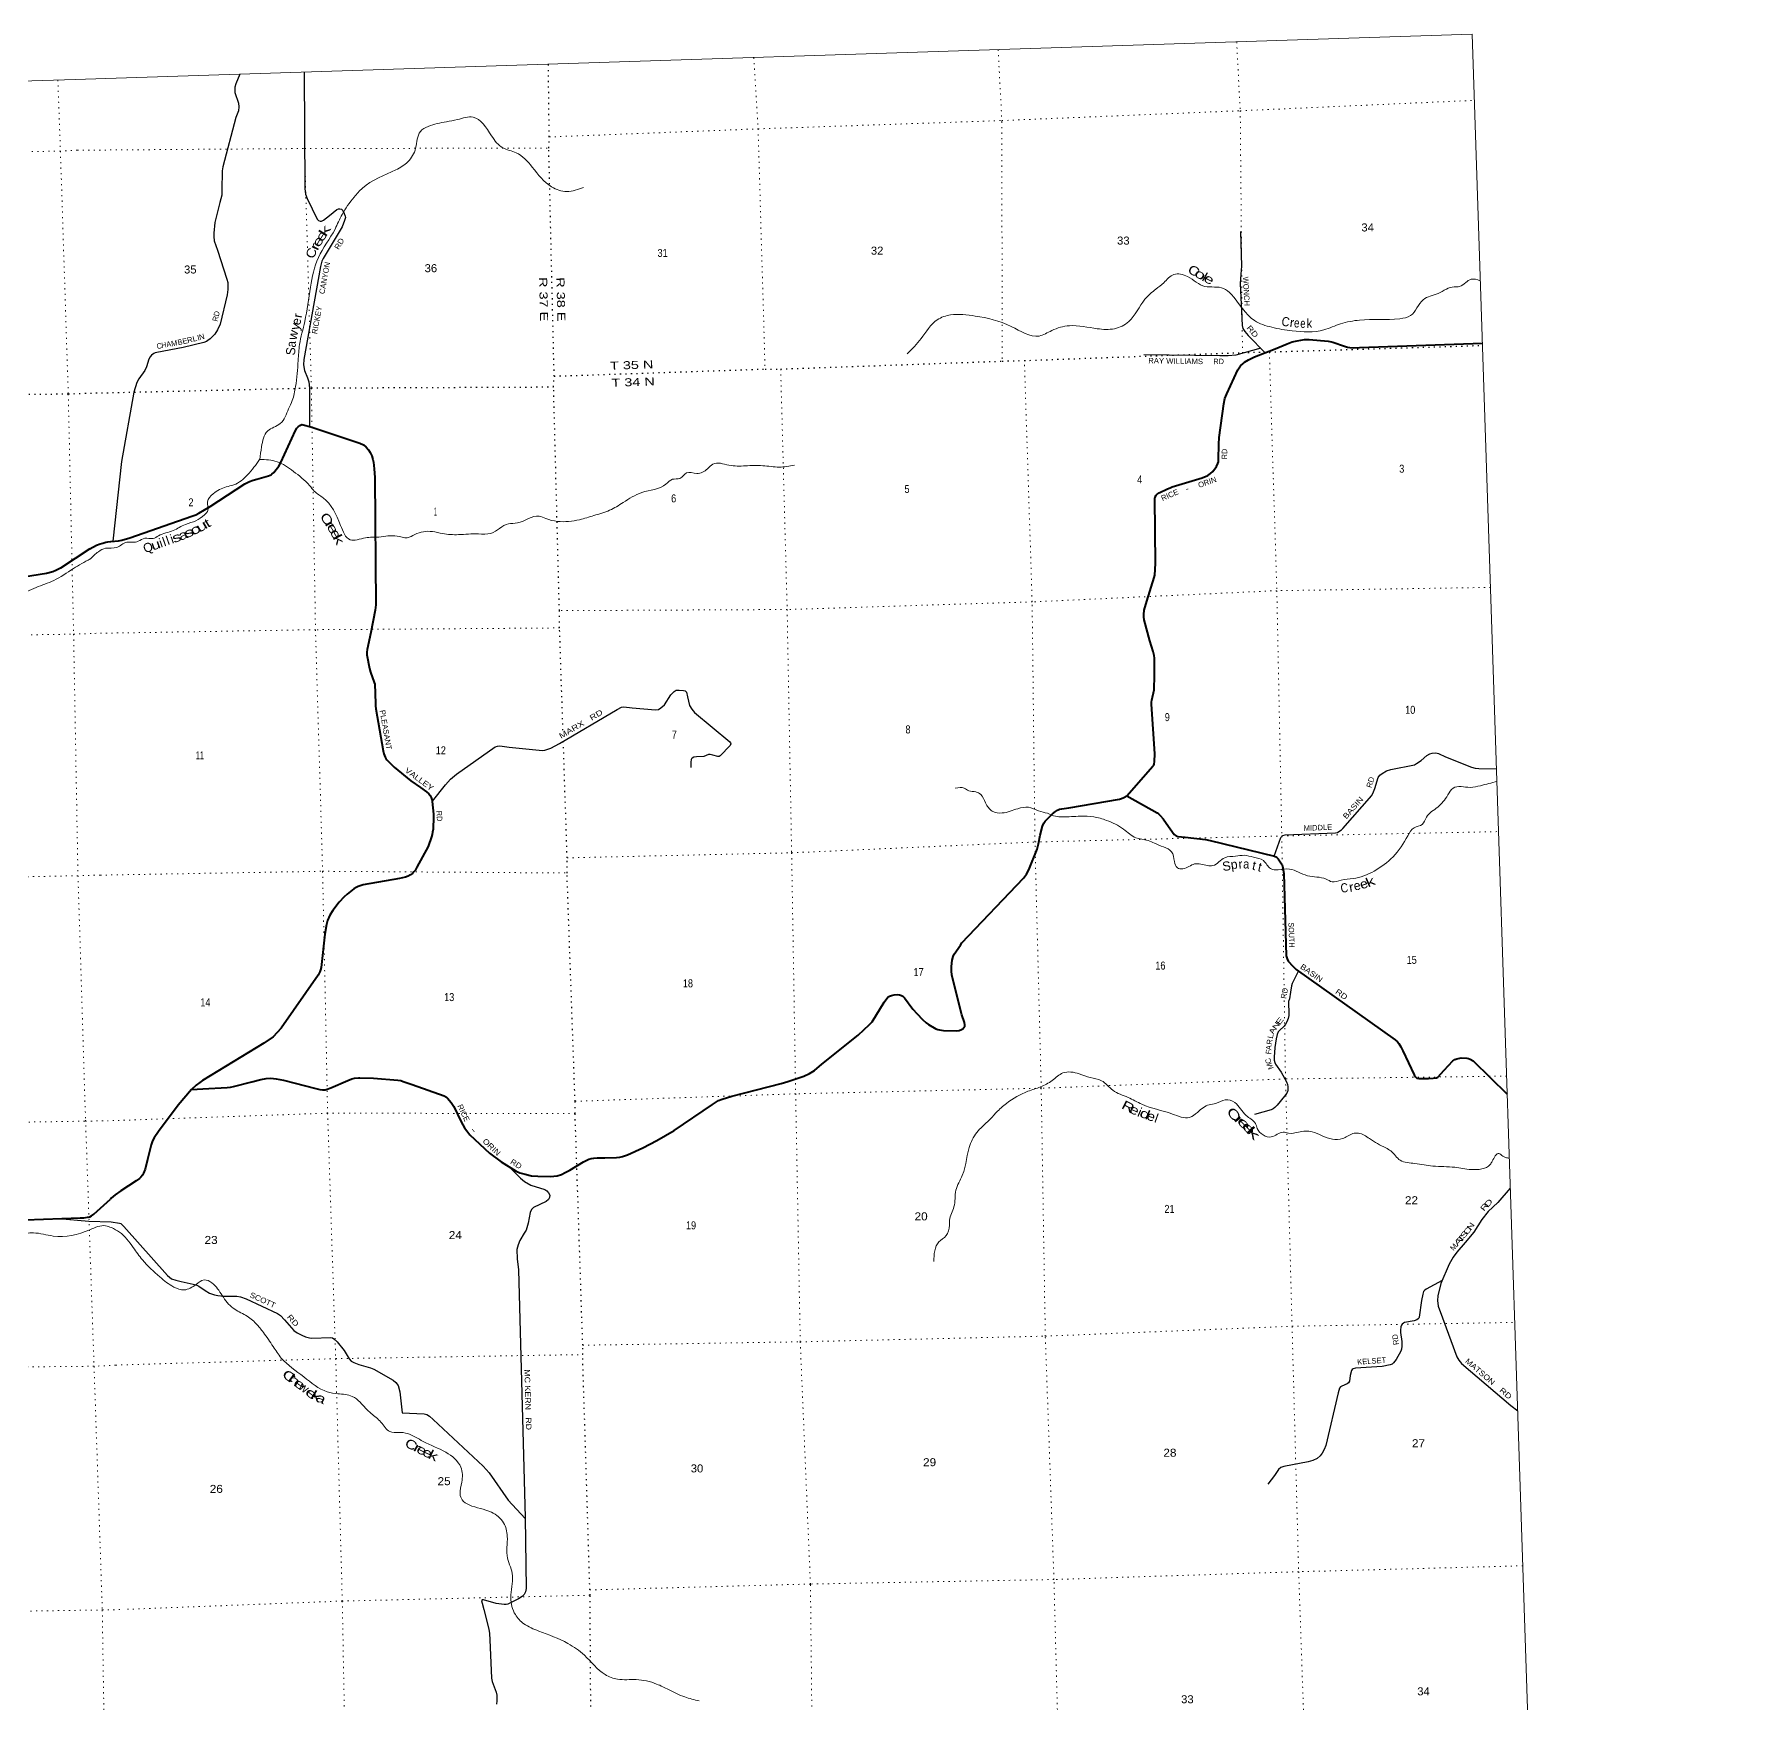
# Model space of a CAD drawing. Header units: feet. Extents: x 489137 to 739700, y 189004 to 379547.
# Drawn here: x 702182 to 739700, y 343041 to 379547 of the extents above; entities that cross this region are included whole.
import ezdxf
from ezdxf.enums import TextEntityAlignment as Align

# ---------------------------------------------------------------- set-up
doc = ezdxf.new("R2010")
doc.units = ezdxf.units.FT
doc.header["$LTSCALE"] = 80
doc.linetypes.add('DOTTED', pattern=[1.5, 0.3, -1.2])
for name, color, linetype, lineweight in [('26', 7, 'Continuous', 40), ('29', 7, 'Continuous', 25), ('39', 7, 'Continuous', 13), ('4', 7, 'Continuous', 13), ('6', 7, 'DOTTED', 25), ('7', 7, 'DOTTED', 13)]:
    doc.layers.add(name, color=color, linetype=linetype, lineweight=lineweight)
for name, color, linetype in [('27', 7, 'Continuous'), ('30', 7, 'Continuous'), ('41', 7, 'Continuous')]:
    doc.layers.add(name, color=color, linetype=linetype)

msp = doc.modelspace()

# ---------------------------------------------------------------- linework, layer by layer
at = {"layer": '26'}
for points in [[(726075.78, 362896.85), (726647.71, 363541.32), (726667.64, 363566.56), (726676.53, 363588.78), (726684.09, 363641.73), (726689.36, 363813.63), (726618.04, 364899.24), (726618.29, 364940.05), (726623.97, 364989.61), (726671.95, 365214.85), (726675.79, 365256.3), (726683.13, 365492.03), (726680.97, 365907.46), (726672.33, 365966.31), (726650.61, 366048.95), (726576.92, 366283.78), (726459.84, 366739.77), (726448.5, 366811.22), (726448.5, 366861.59), (726459.39, 366953.88), (726514.02, 367153.97), (726678.01, 367666.09), (726689.24, 367722.37), (726705.41, 367975.51), (726689.37, 369392.94), (726698, 369432.87), (726715.77, 369466.95), (726739.46, 369490.65), (726781.23, 369519.74), (726963.8, 369608.55), (727022.27, 369632.89), (727070.79, 369650.22), (727725.06, 369849.47), (727845.52, 369901.05), (727907.71, 369939.57), (727957.7, 369989.84), (728040.97, 370096.61), (728070.58, 370161.8), (728080.95, 370198.84), (728084.57, 370251.33), (728089.39, 370586.85), (728098.72, 370729.25), (728195.73, 371465.67), (728221.61, 371581.15), (728263.58, 371688.49), (728501.46, 372207.86), (728566.61, 372296.75), (728618.43, 372351.57), (728652.01, 372378.34), (728736.88, 372431.57), (728869.41, 372495.9), (729320.88, 372667.03), (729586.9, 372780.43), (729696.36, 372819.75), (729800, 372843.45), (729962.88, 372870.12), (730067.79, 372871.91), (730482.59, 372836.05), (730550.7, 372824.2), (730586.24, 372812.34), (730836.73, 372726.16), (730900.14, 372708.63), (730956.4, 372696.78), (731027.48, 372693.82), (731164.8, 372700.58), (733854.31, 372791.96)], [(703398.52, 368297.62), (703545.52, 368372.68), (703621.03, 368402.31), (703681.74, 368423.05), (703746.89, 368440.83), (703787.6, 368448.98), (703856.74, 368457.79), (704021.87, 368468.27), (704060.79, 368474.91), (704099.28, 368483.8), (704273.61, 368534.65), (705627.54, 369009.66), (705711.74, 369040.87), (705782.81, 369076.43), (706028.87, 369223.28), (706790.41, 369715.73), (706819.28, 369734.25), (706887.5, 369765.82), (706967.34, 369796.48), (707046.56, 369820.93), (707302.52, 369889.07), (707344.18, 369903.89), (707360.47, 369912.78), (707379.71, 369927.6), (707419.69, 369966.12), (707472.68, 370027.01), (707527.78, 370103.91), (707575.51, 370182.52), (707892.9, 370881.71), (707925.35, 370931.38), (707950.52, 370962.49), (707986.05, 370993.6), (708019.03, 371009.85), (708033.43, 371011.38), (708060.09, 371008.42), (708228.82, 370963.5), (709298.87, 370607.29), (709381.58, 370567.65), (709437.85, 370517.28), (709488.19, 370460.98), (709529.65, 370401.72), (709562.23, 370330.6), (709588.88, 370250.59), (709600.03, 370192.82), (709617.01, 370047.62), (709627.55, 369856.55), (709651.07, 367068.18), (709638.01, 366956.2), (709542.46, 366465.65), (709460.81, 366095.52), (709454.49, 366038.01), (709457.85, 365978.48), (709511.15, 365679.2), (709534.64, 365596.73), (709614.19, 365373.59), (709627.39, 365334.74), (709631.83, 365297.7), (709640.36, 365172.61), (709643.68, 364863.61), (709651.17, 364799.33), (709811.73, 363874.67), (709826.53, 363815.41), (709841.36, 363774.52), (709854.66, 363738.37), (709870.95, 363708.74), (709891.68, 363682.07), (709921.29, 363650.96), (710055.47, 363518.25), (710420.67, 363219.39), (710627.83, 363075.99)], [(703398.52, 368297.62), (702757.51, 367871.58), (702654.43, 367818.78), (702587.71, 367795.57), (702447.06, 367758.67), (701944.23, 367675.69)], [(710627.83, 363075.99), (710763.22, 362982.27), (710813.39, 362934.62), (710840.04, 362902.03), (710865.21, 362856.1), (710878.54, 362814.62), (710884.61, 362772.88), (710912.6, 362493.11), (710912.77, 362420.48), (710913.34, 362350.15), (710908.9, 362255.33), (710902.97, 362167.91), (710891.13, 362098.28), (710880.76, 362047.91), (710867.14, 361994.49), (710796.55, 361789.73), (710549.09, 361330.83), (710508.61, 361263.4), (710482.46, 361228.6), (710451.37, 361197.49), (710408.43, 361163.41), (710356.04, 361140.28), (710298.86, 361118.97), (710168.41, 361086.5), (709376.6, 360944.51), (709268.31, 360913.03), (709220.93, 360892.29), (709168.08, 360857.6), (709022.52, 360741.17), (708960.33, 360684.87), (708848.41, 360570.4), (708711.58, 360388.55), (708643.47, 360281.88), (708593.96, 360166.57), (708569.43, 360083.35), (708539.24, 359867.49), (708453.08, 359140.97), (708445.06, 359087.73), (708427.29, 359043.29), (708387.1, 358972.75), (707581.41, 357810.11), (707405.04, 357625.46), (707202.71, 357484.25), (705858.33, 356671.29), (705799.45, 356625.54), (705719.15, 356564.62), (705620.62, 356470.65)], [(722240.45, 359161.83), (722255.26, 359301.1), (722278.95, 359378.14), (722303.25, 359428.76), (722438.5, 359632), (722471.43, 359677.42), (723814.39, 361092.32), (723882.51, 361184.17), (723931.72, 361273.95), (724115.47, 361729.56), (724146.06, 361847.92), (724180.03, 362035.08), (724231.94, 362230.16), (724258.6, 362295.35), (724291.17, 362342.76), (724368.61, 362420.18), (724454.04, 362499.81), (724519.19, 362550.18), (724560.13, 362579.16), (724605.07, 362603.52), (724652.45, 362612.41), (724808.32, 362633.28), (725915.15, 362823.92), (725957.67, 362835.4), (726008.01, 362856.14), (726075.78, 362896.85)], [(726075.78, 362896.85), (726737.99, 362522.81), (726767.6, 362502.07), (726809.59, 362466.93), (726874.21, 362389.47), (726936.4, 362294.65), (727115.02, 362046.56), (727155.54, 362016.11), (727189.35, 362005.02), (727353.43, 361991.22), (727801.11, 361939.07), (727899.36, 361919.59), (729306.12, 361574.51), (729335.83, 361562.01), (729356.56, 361548.67), (729372.85, 361532.38), (729386.92, 361513.85), (729447.12, 361430.52), (729472.8, 361386.44), (729482.42, 361359.03), (729490.56, 361318.29), (729508.92, 361196.59), (729562.55, 359392.78), (729581.62, 359329.26), (729608.27, 359281.85), (729708.96, 359169.25), (729782.21, 359098.35), (731949.23, 357558.76), (731996.61, 357511.35), (732023.02, 357478.84), (732067.68, 357401.72), (732110.23, 357316.6), (732359.21, 356793.03), (732387.51, 356746.85), (732423.05, 356717.22), (732461.43, 356710.16), (732671.39, 356710.27), (732775.45, 356717.22), (732852.44, 356729.08), (732878.05, 356742.57), (733015.47, 356891.35), (733209.09, 357098.89), (733249.26, 357126.14), (733293.68, 357143.92), (733392.29, 357162.6), (733513.56, 357159.25), (733548.36, 357152.81), (733586.86, 357137.99), (733649.25, 357097.88), (734396.69, 356371.87)], [(721494.5, 358125.09), (721611.16, 358000.26), (721686.68, 357933.6), (721742.6, 357891.87), (721901.37, 357801.73), (721941.36, 357785.44), (721982.82, 357773.59), (722070.9, 357759.24), (722345.69, 357753.8), (722409.25, 357763.22), (722458.1, 357780.99), (722487.72, 357801.74), (722514.46, 357825.02), (722533.63, 357858.04), (722535.1, 357887.66), (722524.07, 357938.52), (722466.93, 358105.97), (722252.85, 358970.27), (722240.45, 359064.04), (722240.45, 359161.83)], [(705620.62, 356470.65), (705869.49, 356488.89), (706398.78, 356515.73), (706475.77, 356521.66), (706539.85, 356537.26), (706937.46, 356641.65), (707136.15, 356693.52), (707254.6, 356714.26), (707356.42, 356716.58), (707470.78, 356708.34), (707632.65, 356674.83), (708342.48, 356492.44), (708424.33, 356471.28), (708486.52, 356465.35), (708542.78, 356465.35), (708590.16, 356477.21), (708669.03, 356505.18), (709042.13, 356667.2), (709129.13, 356702.41), (709185.39, 356717.22), (709269.79, 356727.59), (709300.15, 356727.76), (709597.35, 356717.13), (710134.1, 356673.43), (710199.65, 356665.37), (710249.99, 356650.55), (710444.58, 356582.52), (711148.76, 356334.98), (711196.14, 356305.35), (711219.62, 356283.49), (711302.75, 356186.82), (711358.11, 356101.03), (711518.75, 355767.94), (711588.52, 355637.16), (711638.86, 355566.05), (711709.79, 355482.49), (712135.6, 355080.95), (712393.58, 354889.01), (712722.52, 354689.74), (712804.15, 354651.91), (712916.68, 354619.32), (713058.82, 354586.72), (713198, 354574.87), (713470.45, 354568.94), (713618.51, 354586.72), (713710.32, 354616.35), (713796.2, 354654.87), (713894.71, 354709.21), (714194.28, 354892.6), (714311.47, 354948.23), (714358.85, 354966), (714417.15, 354974.01), (714492.11, 354977.86), (714659.12, 354981.43), (714917.06, 354988.23), (714988.13, 354994.15), (715043.65, 355008.55), (715156.93, 355044.53), (715492.31, 355199.78), (715798.89, 355359.2), (716177.88, 355575.99), (717013.22, 356145.9), (717145.46, 356228.3), (717228.38, 356260.89), (717440.19, 356324.16), (718519.3, 356602.6), (718662.99, 356644.56), (719012.59, 356763.15), (719136.55, 356818.58), (719246.53, 356890.56), (719408.96, 357025.15), (720199.24, 357661.98), (720450.32, 357890.63), (720504.55, 357954.68), (720768.04, 358385.12), (720830.11, 358464.74), (720858.25, 358495.86), (720888.59, 358515.85), (720927.09, 358530.67), (720988.54, 358544.75), (721050.73, 358547.71), (721104.77, 358545.48), (721152.15, 358530.67), (721178.07, 358515.12), (721195.84, 358497.34), (721211.38, 358480.29), (721400.23, 358225.96), (721494.5, 358125.09)], [(705620.62, 356470.65), (705328.65, 356128.43), (704895.33, 355551.98), (704807.05, 355417.89), (704768.56, 355346.77), (704737.32, 355260.99), (704655.03, 354944.68), (704604.2, 354728.96), (704572.09, 354644.5), (704550.9, 354601.54), (704512.4, 354557.09), (704479.83, 354527.46), (704409.27, 354474.52), (704071.16, 354254.85), (703953.01, 354169.88), (703863.1, 354095.67), (703848.61, 354075.82)], [(701175.73, 353590.37), (703188.68, 353665.19), (703266.82, 353669.12), (703345.63, 353677.04), (703395.98, 353688.89), (703431.51, 353706.67), (703487.78, 353748.15), (703848.61, 354075.82)]]:
    msp.add_lwpolyline(points, dxfattribs=at)
at = {"layer": '29'}
for points in [[(706678.4, 378676.47), (706590.39, 378463.57), (706568.49, 378394.17), (706564.84, 378350.35), (706566.31, 378272.54), (706645.14, 378039.91), (706655.21, 377962.23), (706648.79, 377875.56), (706592.37, 377728.51), (706302.06, 376652.08), (706290.21, 376564.27), (706286.88, 376140.5), (706280.16, 376027.55), (706243.28, 375866.95), (706133.01, 375430.19), (706108.62, 375196.67), (706108.62, 375123.63), (706118.85, 375034.37), (706186.91, 374826.39), (706395.36, 374194.49), (706411.56, 374117.44), (706415.21, 374022.49), (706415.21, 373967.7), (706402.1, 373851.69), (706248.6, 373205.95), (706192.58, 373085.69), (706132.61, 372992.99), (706031.98, 372888.47), (705980.89, 372848.3), (705946.1, 372829.72), (705890.38, 372808.89), (705439.84, 372697.83), (704864.02, 372592.65), (704823.74, 372579.54), (704795.54, 372565.38), (704747.22, 372530.56), (704717.89, 372497.36), (704685.37, 372441.35), (704637.73, 372278.55), (704598.47, 372198.9), (704469.61, 372013.84), (704426.03, 371931.59), (704359.78, 371718.32), (704086.72, 370207.85), (703901.27, 368460.62)], [(708084.79, 378721.26), (708097.44, 376177.42), (708116.09, 376049.48), (708151.61, 375958.97), (708371.58, 375501.65), (708398.76, 375475.4), (708437.28, 375457.82), (708462.83, 375461.48), (708505.91, 375480.32), (708640.87, 375584.85), (708798.62, 375713.48), (708838.76, 375731.74), (708861.77, 375732.06), (708900.81, 375720.78), (708930.01, 375695.22), (708961.49, 375631.87), (708984.76, 375567.39), (708992.06, 375538.17), (708969.56, 375474.72), (708918.4, 375338.16), (708500.17, 374646.74), (708470.12, 374583.12), (708440.68, 374469.79), (708075.79, 372434.29), (708068.64, 372322.39), (708092.04, 372194.64), (708160.84, 372037.12), (708185.44, 371946.21), (708203.13, 371808.27), (708201.79, 370972.5)], [(728564.11, 375238.63), (728587.55, 374480.67), (728571.81, 374304.72), (728554.77, 374100.48), (728600.53, 373181.72), (728617.51, 373114.93), (728660.67, 373046.16), (728729.59, 372963.29), (729099.88, 372583.26)], [(729004.42, 372681.23), (728461.24, 372534.36), (728295.75, 372515.75), (728109.61, 372512.73), (726447.23, 372538.33)], [(710890.43, 362777.63), (711175.64, 363134.63), (711287.78, 363261.68), (711418.64, 363367.18), (712259.57, 363962.93), (712309.77, 363981.18), (712366.3, 363983.98), (712571.46, 363955.24), (713299.8, 363888.2), (713350, 363893.52), (713390.15, 363904.48), (713476.61, 363939.4), (713670.43, 364037.45), (714926.53, 364781.64), (715025.33, 364830.33), (715078.91, 364838.22), (715261.62, 364816.94), (715769.92, 364771.89), (715833.29, 364781.98), (715886.72, 364815.72), (715962.18, 364886.35), (716102.44, 365099.97), (716175.07, 365177.3), (716222.52, 365202.86), (716288.07, 365201.84), (716383.12, 365199.21), (716420.01, 365187.25), (716445.16, 365159.04), (716465.73, 365061.39), (716513.11, 364871), (716561.96, 364786.5), (716622.3, 364716.59), (717394.15, 364077.96), (717408.75, 364056.05), (717417.09, 364029.96), (717405.1, 363997.61), (717182.45, 363767.52), (717164.2, 363752.91), (717130.67, 363753.87), (717024.72, 363781.26), (716963.46, 363800.39), (716929.14, 363798.85), (716827.12, 363751.7), (716665.37, 363745.3), (716605.76, 363738.3), (716569.26, 363716.39), (716559.15, 363704.09), (716547.36, 363687.17), (716540.72, 363632.98), (716539.67, 363515.93)], [(729297.99, 361577.93), (729443.64, 361980.96), (729486.19, 362024.96), (729543.27, 362042.17), (730641.25, 362084), (730687, 362094.36), (730738.1, 362127.23), (730770.95, 362152.79), (730800.64, 362183.14), (731434.03, 362900.38), (731475.38, 362980.02), (731498.82, 363057.49), (731571.62, 363297.53), (731614.08, 363348.9), (731664.52, 363384.78), (731756.42, 363440.2), (731850.51, 363472.54), (732369.61, 363575.33), (732416.03, 363598.81), (732513.44, 363668.03), (732638.18, 363776.32), (732701.74, 363812.73), (732758.35, 363825.98), (732833.14, 363830.99), (732890.13, 363817.44), (733049.86, 363745.1), (733618.23, 363522.42), (733698.17, 363500.47), (733778.95, 363490.46), (734161.88, 363481.78)], [(729828.83, 359065.23), (729694.25, 358790.94), (729676.45, 358736.33), (729659.63, 358602.72), (729633.05, 358454.72), (729613.95, 358396.5), (729609.85, 358333.04), (729619.84, 358179.97), (729621.25, 358093.37), (729607.52, 358028.32), (729577.45, 357954.58), (729544.08, 357897.48), (729515.4, 357859.62), (729413.21, 357764.67), (729387.89, 357733.96), (729362.11, 357677.01), (729341.62, 357583.32), (729316.18, 357390.96), (729297.27, 357180.63), (729300.06, 357110.92), (729313.06, 357060.11), (729327.48, 357028.11), (729451.51, 356847.87), (729566.15, 356639.13), (729590.24, 356582.27), (729599.36, 356539.35), (729596.67, 356474.52), (729595.72, 356445.31), (729590.24, 356425.22), (729573.82, 356394.18), (729527.62, 356325.37), (729366.61, 356131.36), (729312.85, 356076.43), (729278.18, 356050.87), (729231.65, 356026.83), (728867.88, 355926.19)], [(712603.48, 354744.91), (712812.55, 354529.75), (712904.71, 354457.82), (713043.16, 354376.61), (713347.11, 354283.96), (713390.15, 354256.94), (713431.89, 354213.63), (713455.85, 354158.33), (713452.73, 354111.3), (713430.3, 354067.03), (713374.09, 354020.39), (713098.06, 353891.87), (713058.01, 353851.54), (713025.96, 353782.99), (712985.37, 353549.87), (712937.56, 353398.66), (712897.95, 353327.59), (712800.69, 353173.64), (712762.36, 353077.26), (712736.97, 352974.2), (712744.15, 352772.64), (712772.59, 352531.3), (712919.35, 347110.1), (712936.76, 345559.08), (712926.62, 345489.69), (712897.53, 345430.91), (712853.62, 345383.77), (712772.53, 345332.7), (712539.73, 345219.42), (712499.58, 345212.12), (712459.99, 345207.22), (712281.28, 345230.63), (712006.01, 345309.93), (711977.64, 345314.38), (711959.9, 345292.54), (711975.5, 345236.47), (712011.37, 345100.25), (712119.99, 344667.93), (712136.13, 344575.03), (712141.71, 344435.97), (712178.38, 343599.64), (712197.28, 343529.58), (712282.35, 343289.78), (712298.83, 343230.76), (712299.33, 343100.59), (712287.88, 343033.54)], [(734464.51, 354317.99), (734189.72, 353998.95), (733978.2, 353801.56), (733842.86, 353632.45), (733665.92, 353349.24), (733479.39, 353124.28), (733296.5, 352915.55), (733212.8, 352807.7), (733125.06, 352654.68), (732945.71, 352228.16), (732879.65, 351962.07), (732873.35, 351854.47), (732889.47, 351736.37), (732983.15, 351476.63), (733292.28, 350627.54), (733336.9, 350556.11), (733399.2, 350483.16), (734475.67, 349559.05), (734625.34, 349448.04)], [(702713.6, 353647.53), (703377.79, 353592.79), (703864.28, 353580.56)], [(703864.28, 353580.56), (704042.64, 353551.99), (704074.68, 353539.37), (704097.39, 353520.95), (704140.15, 353479.83), (705097.47, 352401.54), (705183.5, 352333.87), (705276.32, 352299.28), (705397.57, 352273.09), (705725.33, 352199.25), (705783.66, 352171.45), (705918.76, 352075.36), (706017.25, 352021.71), (706125.52, 351984.12), (706196.1, 351966.92), (706318.6, 351953.03), (706612.13, 351950.89), (706688.84, 351941.36), (706814.02, 351891.8), (707502.19, 351575.52), (707568.47, 351526.83), (707655.57, 351434.41), (707859.93, 351199.86), (707929.82, 351148.83), (708036.61, 351097.71), (708115.96, 351061.17), (708199.91, 351039.26), (708250.74, 351034.91), (708665.37, 351046.14), (708703.6, 351039.26), (708732.8, 351021), (708809.48, 350951.18), (708957.99, 350763.54), (709068.6, 350580.91), (709113.65, 350533.72), (709167.15, 350500.56), (709283.53, 350459.63), (709536.4, 350385.78), (709608.79, 350358.12), (710031.08, 350116.72), (710090.58, 350064.12), (710137.27, 350000.56), (710177.24, 349862.43), (710225.45, 349401.72), (710707.41, 349381.15), (710770.78, 349368.06), (710827.86, 349330.02), (710905.14, 349258.72), (711998.03, 348233.14), (712130.9, 348091.9), (712543.2, 347493.34), (712919.95, 347087.96)], [(732974.47, 352296.56), (732621.52, 352102.82), (732597.18, 352085.56), (732566.77, 352051.69), (732548.93, 351993.47), (732524.12, 351855.6), (732471.87, 351492.9), (732460.93, 351473.72), (732449.28, 351458.14), (732418.95, 351435.37), (732359.29, 351415.35), (732151.79, 351377.45), (732125.13, 351364.16), (732099.58, 351339.51), (732086.81, 351322.15), (732071.18, 351284.48), (732063.09, 351210.76), (732062.34, 351155.12), (732091.67, 350958.19), (732094.11, 350854.67), (732083.16, 350798.06), (732084.99, 350795.32), (732070.74, 350747.8), (731970.1, 350567.53), (731909.79, 350492.19), (731876.94, 350466.62), (731837.47, 350450.96), (731660.2, 350417.91), (731076.28, 350377.89), (731028.34, 350362.54), (731006.44, 350347.93), (730990.5, 350329.16), (730962.94, 350219.47), (730943.94, 350091.85), (730926.14, 350059.41), (730894.87, 350032.01), (730776.72, 349982.41), (730747.3, 349968.1), (730725.12, 349942.68), (730701.5, 349837.13), (730429.32, 348687.83), (730393.25, 348598.52), (730348.65, 348518.19), (730305.65, 348463.39), (730240.19, 348406.3), (730145.06, 348357.47), (730041.86, 348326.29), (729510.1, 348225.13), (729447.92, 348204.08), (729394.39, 348159.45), (729304.49, 348033.95), (729159.72, 347838.36)]]:
    msp.add_lwpolyline(points, dxfattribs=at)
at = {"layer": '39'}
for points in [[(714196.87, 376197.56), (713829.54, 376111.3), (713496.57, 376212.2), (713074.02, 376642.03), (712717.86, 376958.63), (712429.21, 377064.95), (712181.91, 377330.32), (711780.35, 377736.53), (711436.22, 377683.36), (711197.08, 377635.48), (710795.93, 377531.99), (710625.58, 377421.51), (710522.11, 377058.27), (710351.88, 376757.67), (710090.55, 376583.69), (709359.21, 376184.74), (709177.55, 375986.94), (708912.82, 375606.55), (708759.35, 375288.26), (708395.36, 374664.09), (708220.14, 374019.48), (708097.03, 373265.25), (707983.88, 372764.16), (707952.82, 372413.27), (707896.53, 371843.16), (707823.49, 371539.51), (707744.54, 371355.02), (707562.77, 371035.86), (707286.91, 370873.56), (707152.61, 370525.53), (707111.71, 370251.08)], [(721273.04, 372558.26), (721577.67, 372893.38), (721932.4, 373304.89), (722222.22, 373410.98), (722758.99, 373387.21), (723547.14, 373158.88), (724158.72, 372949.32), (724433.94, 373069.12), (724820.89, 373174.19), (725429.75, 373110.19), (725810.01, 373109.87), (726118.47, 373265.09), (726472.71, 373753.45), (726714.28, 373975.36), (726883.71, 374114.12), (727104.36, 374294.92), (727403.22, 374247.58), (727786.34, 374034.97), (728194.32, 373991.02), (728356.19, 373864.58), (728872.58, 373285.96), (729245.38, 373141.81), (729694.95, 373062.74), (730385.98, 373084.21), (730753.82, 373217.01), (731167.89, 373296.62), (732046.71, 373327.98), (732283.16, 373396.01), (732559.04, 373744.39), (732884.38, 373877.89), (733065.23, 373976.55), (733233.51, 374026.28), (733352.72, 374029.98), (733489.31, 374121.2), (733606.36, 374191.59), (733808.39, 374156.83)], [(707110.97, 370251.18), (706844.87, 369913.22), (706544.51, 369695.55), (706378.12, 369649.92), (706093.78, 369499.5), (705972.01, 369325.81), (705980.21, 369135.94), (705904.36, 369042.56), (705716.62, 368907.27), (705486.49, 368831.35), (705221.96, 368693.68), (704895.96, 368580.39), (704782.56, 368522.26), (704596.28, 368528.6), (704453.99, 368462.41), (704327.04, 368440.84), (704204.88, 368440.84), (703986.9, 368328.2), (703742.57, 368306.63), (703584.47, 368232.33), (703403.17, 368072.85)], [(707110.97, 370251.18), (707490.85, 370200.29), (707847.64, 369988.88), (708201.52, 369680.3), (708306.76, 369554.12), (708501.56, 369410.5), (708879.11, 368809.37), (709087.58, 368494.25), (709425.99, 368537.13), (709720.72, 368554.38), (710116.49, 368574.77), (710336.09, 368539.12), (710505.74, 368609.12), (710889.96, 368673.65), (711111.91, 368627.96), (711456.46, 368606.3), (711896.87, 368622.01), (712167.5, 368634.47), (712553.11, 368842.65), (712748.71, 368860.87), (713221.16, 369011.07), (713370.5, 368959.08), (713625.37, 368896.21), (714107.56, 368933.44), (714422.16, 369024.13), (714764.33, 369137.92), (715062.15, 369308.99), (715469.73, 369525.94), (715997.64, 369712.25), (716139.9, 369815.78), (716303.1, 369835.02), (716446.79, 369956.8), (716669.64, 369945.52), (716905.11, 370043.86), (717023.06, 370148.66), (717373.73, 370125.17), (717734.25, 370110.08), (718116.4, 370113.87), (718473.4, 370082.49), (718807.83, 370123.22)], [(703404.1, 368073.38), (703036.13, 367864.07), (702606.87, 367601.96), (702220.46, 367450.32), (701815.92, 367298.12), (701443.72, 367332.85), (701333.93, 367369.7)], [(734176.02, 363210.15), (733810.96, 363115.81), (733587.66, 363078.53), (733213.92, 363064.89), (733097.48, 362913.62), (732877.58, 362647.88), (732629.82, 362429.82), (732538.03, 362267.18), (732358.28, 362196.87), (732224.38, 362022.81), (731899.65, 361559.64), (731487.02, 361249.48), (731029.17, 361085.57), (730767.29, 361053.16), (730566.29, 361014.55), (730434.93, 361073.17), (730027.99, 361147.5), (729634.92, 361293.05), (729390.69, 361277.37), (729222, 361302.47), (729062.66, 361477.71), (728847.8, 361551.76), (728646.18, 361594.04), (728452.67, 361573.86), (728219.14, 361540.31), (727959.77, 361368.41), (727842.44, 361368.81), (727560.14, 361404.54), (727304.66, 361299.51), (727182.57, 361322.01), (727117.55, 361455.5), (727055.96, 361670.01), (726878.58, 361775.75), (726683.8, 361856.67), (726540.19, 361918.95), (726277.37, 361977.53), (726006.3, 362165.3), (725633.93, 362358.02), (725352.27, 362436.24), (725062.67, 362447.46), (724666.64, 362435.16), (724520.63, 362446.8), (724340.52, 362511.99), (724146.73, 362562.61), (723923.6, 362644.67), (723694.04, 362613.26), (723351.22, 362519.68), (723133.51, 362559.43), (722988.11, 362738.97), (722880.96, 362923.75), (722776.01, 362979.15), (722619.44, 363004.62), (722522.57, 363060.27), (722326.24, 363064.28)], [(721854.07, 352709.78), (721965.54, 353138), (722122.85, 353276.38), (722198.39, 353503.25), (722198.75, 353616.53), (722296.64, 353902.74), (722339.36, 354268.15), (722478.5, 354592.05), (722658.07, 355289.38), (722858.22, 355603.05), (723052.47, 355787.08), (723222.47, 355970.36), (723442.6, 356167.33), (723915.34, 356432.83), (724189.33, 356528.32), (724443.62, 356669.72), (724680.96, 356834.86), (725035.55, 356815.54), (725274.91, 356731.96), (725523.86, 356664.86), (725771.4, 356454.11), (726104.12, 356298.59), (726404.32, 356148.13), (727074.62, 355936.36), (727451.26, 355861.09), (727621.61, 355971.57), (727879.09, 356139.36), (728019.8, 356165.98), (728231.48, 356249.42), (728437.8, 356187.06), (728685.62, 355905.53), (728889.56, 355729.82), (728929.48, 355621.84), (729236.92, 355435.2), (729496.5, 355538.33), (729616.57, 355515.77), (729834.13, 355542.76), (730127.25, 355547.82), (730348.56, 355459.64), (730793.49, 355398.63), (731020.55, 355506.82), (731141.52, 355518.67), (731386.11, 355398.84), (731740.68, 355193.44), (731850.01, 355128.07), (732054.86, 354924.08), (732378.69, 354855.26), (732770.89, 354798.68), (733249.13, 354771.07), (733608.74, 354721.56), (734023.84, 354831.55), (734069.9, 354907.82), (734216.25, 355072.16), (734301.07, 355014.12), (734362.61, 354987.71), (734443.21, 354961.5)], [(703868.34, 353452.15), (703741.57, 353493.71), (703397.49, 353406.06), (702597.22, 353267.64), (702163.42, 353336.8), (701847.75, 353306.63), (701424.59, 353295.3), (700690, 353310.52), (700109.41, 353239.65), (699760.63, 353046.77), (699046.79, 352854.49), (698598.37, 352686.75), (698193.49, 352658.8)], [(703868.67, 353451.89), (704046.31, 353353.71), (704346.49, 353017.17), (704547.52, 352744.29), (704929.71, 352373.89), (705234.22, 352152.77), (705458.72, 352090.98), (705721.82, 352210.4), (705894.65, 352306.79), (706064.53, 352245.32), (706292.02, 351967.2), (706533.72, 351687.49), (706803.67, 351534.07), (707034.13, 351351.1), (707192.05, 351159.81), (707406.38, 350850.94), (707584.46, 350599.6), (708075.18, 350188.07), (708589.48, 349860.2), (708819.45, 349816.78), (709136.76, 349761.92), (709306.85, 349631.69), (709549.39, 349388.42), (709763.95, 349196.87), (709956.74, 348990.48), (710151.44, 348974.28), (710344.44, 348947.92), (710687.86, 348774.53), (711184.99, 348539.17), (711511.17, 348211.53), (711531.93, 347884.5), (711493.8, 347626.44), (711540.44, 347498.44), (711691.69, 347387.85), (712180.26, 347229.08), (712446.71, 346996.67), (712527.1, 346701.84), (712532.57, 346222.64), (712595.4, 346032.44), (712640.1, 345839.65), (712605.16, 345359.19), (712704.21, 344988.08), (712888.66, 344789.53), (713217.47, 344629.84), (713851.29, 344358.28), (714213.63, 344100.53), (714668.32, 343677.77), (714938.58, 343576.94), (715345.44, 343567.34), (715793.58, 343470.02), (716054.4, 343348.68), (716409.54, 343187.79), (716721.84, 343100.41)]]:
    msp.add_spline(points, degree=3, dxfattribs=at)
at = {"layer": '4'}
msp.add_lwpolyline([(489136.84, 372822.34), (519705.79, 373516.18), (550270.46, 374252.07), (580830.76, 375029.99), (611393.28, 375849.96), (641954.65, 376711.97), (672514.8, 377616.02), (703073.68, 378562.1), (733631.22, 379547.32), (739699.91, 195787.95), (708889.59, 194791.66), (678077.93, 193837.75), (647264.99, 192926.23), (616450.81, 192057.09), (585635.48, 191230.33), (554819.03, 190445.97), (524001.53, 189703.99), (493183.04, 189004.41)], close=True, dxfattribs=at)
msp.add_lwpolyline([(489136.84, 372822.34), (519705.79, 373516.18), (550270.46, 374252.07), (580830.76, 375029.99), (611393.28, 375849.96), (641954.65, 376711.97), (672514.8, 377616.02), (703073.68, 378562.1), (733631.22, 379547.32), (739699.91, 195787.95), (708889.59, 194791.66), (678077.93, 193837.75), (647264.99, 192926.23), (616450.81, 192057.09), (585635.48, 191230.33), (554819.03, 190445.97), (524001.53, 189703.99), (493183.04, 189004.41)], close=True, dxfattribs=at)
at = {"layer": '6'}
for points in [[(713744.44, 364331.65), (713670.86, 366565.5), (713666.65, 366943.6), (713539.83, 371836.51), (713552.41, 372071.53), (713434.61, 377059.79), (713444.91, 377302.83), (713425.5, 378892.14)], [(713552.41, 372071.53), (718164.96, 372227.03), (718506.76, 372227.54), (723349.33, 372400.3), (723836.36, 372413.41), (728606.05, 372587.95), (729194.24, 372600.17), (733855.97, 372744.88)], [(703290.9, 371698.29), (708241.34, 371813.42), (713539.83, 371836.51)], [(688685.36, 371417.02), (692139.59, 371504.47), (697623.74, 371664.1), (702924.75, 371682.78), (703290.9, 371698.29)], [(714641.73, 332911.29), (714575.68, 334775.19), (714372.15, 340098.57), (714336.79, 345413.01), (714333.04, 345528.19), (714175.71, 350675.01), (714177.15, 350879.34), (714010.32, 355944.96), (714009.66, 356213.95), (713833.08, 361206.45), (713836.44, 361538.27), (713751.7, 364111.16)]]:
    msp.add_lwpolyline(points, dxfattribs=at)
at = {"layer": '7'}
for points in [[(728479.56, 379380.68), (728557.4, 377875.69), (728606.05, 372587.95)], [(717921.11, 379036.91), (718012.29, 377479.17), (718164.96, 372227.03)], [(723262.35, 379210.21), (723344.82, 377636.82), (723349.33, 372400.3)], [(708084.79, 378721.26), (708092.78, 377063.67), (708154.53, 374881.53)], [(702697.91, 378550.22), (702753.66, 376990.92), (702924.75, 371682.78), (703041.59, 366429.55), (703137.18, 361147.38), (703303.32, 355804.74), (703488.98, 350420.28), (703668.85, 345090.18), (703751.03, 339848.01), (703862.09, 337465.75)], [(713444.91, 377302.83), (718012.29, 377479.17), (723344.03, 377661.07), (728557.4, 377875.69), (733679.01, 378103)], [(703122.71, 377012.5), (708093.78, 377049.37), (713434.61, 377059.79)], [(703122.71, 377012.5), (702753.66, 376990.92), (697461.75, 376940.2), (692024.43, 376830.48), (690262.33, 376776.6)], [(708162.47, 374600.93), (708241.34, 371813.42), (708332.43, 366527), (708488.11, 361244.61), (708597.51, 355954.72), (708774.19, 350586.01), (708918.34, 345285.06), (709016.73, 339960.44), (709248.31, 334583.32), (709306.19, 332740.64)], [(729194.24, 372600.17), (729357.98, 367380.73), (729465.77, 362015.95), (729547.61, 356702.95), (729691.19, 351294.78), (729835.49, 345927.09), (730020.32, 340556.61)], [(718506.76, 372227.54), (718647.51, 366968.96), (718745.77, 361648.38), (718834.31, 356378.06), (718933.9, 350954.37), (719157.25, 345643.74), (719216.63, 340212.73)], [(724623.26, 340392.91), (724483.14, 345756.69), (724293.82, 351078.48), (724204.4, 356500.47), (724067.66, 361884.58), (724006.05, 367135.51), (723836.36, 372413.41)], [(734030.76, 367451.97), (729357.98, 367380.73), (724006.05, 367135.51), (718647.51, 366968.96), (713666.65, 366943.6)], [(713670.86, 366565.5), (708332.43, 366527), (703457.11, 366446.55)], [(684070.92, 366000.91), (686842.2, 366113.95), (692232.11, 366254.54), (697673.86, 366352.26), (703041.59, 366429.55), (703457.11, 366446.55)], [(713836.44, 361538.27), (718745.77, 361648.38), (724067.66, 361884.58), (729465.77, 362015.95), (734207.14, 362111.33)], [(703624.39, 361160.43), (703137.18, 361147.38), (697810.87, 361037.02), (692417.51, 360940.77), (687060.76, 360772.91), (683024.33, 360590.88)], [(703624.39, 361160.43), (708488.11, 361244.61), (713833.08, 361206.45)], [(734383.7, 356765.13), (729547.61, 356702.95), (724204.4, 356500.47), (718834.31, 356378.06), (714009.66, 356213.95)], [(685499.99, 355474.44), (687317.18, 355509.81), (692667.29, 355633.02), (697981.11, 355692.49), (703302.09, 355780.46), (703782.19, 355787.06)], [(714010.32, 355944.96), (708597.51, 355954.72), (703782.19, 355787.06)], [(714177.15, 350879.34), (718933.9, 350954.37), (724293.82, 351078.48), (729691.19, 351294.78), (734561.55, 351379.41)], [(703963.5, 350445.53), (703488.98, 350420.28), (698219.25, 350370.24), (692845.73, 350284.7), (687504.4, 350139.53), (687146.94, 350126.21)], [(703963.5, 350445.53), (708774.19, 350586.01), (714175.71, 350675.01)], [(734737.35, 346056.27), (729835.49, 345927.09), (724483.14, 345756.69), (719154.76, 345657.83), (714333.04, 345528.19)], [(714336.79, 345413.01), (708918.34, 345285.06), (704132.62, 345101.8)], [(687182.73, 344811.69), (687678.29, 344807.23), (693001.99, 344935.7), (698379.94, 345009.25), (703668.85, 345090.18), (704132.62, 345101.8)]]:
    msp.add_lwpolyline(points, dxfattribs=at)

# ---------------------------------------------------------------- texts
at = {"layer": '27'}
for s, rotation, width, p in [('RD', 89.177, 0.8, (728269.79, 370251.94)), ('-', 19.437, 1.25, (727380.6, 369544.57)), ('PLEASANT', 279.851, 1.05, (709734.63, 364761.09)), ('VALLEY', 323.705, 1.2, (710274.76, 363425.89)), ('RD', 273.213, 0.85, (710976.82, 362565.25)), ('SOUTH', 271.703, 0.95, (729610.79, 360125.73)), ('BASIN', 324.608, 1.15, (729856.77, 359131.24)), ('RD', 324.608, 1.2, (730624.84, 358585.56)), ('-', 310.326, 1.95, (711712.78, 355587.13)), ('ORIN', 316.68, 1.15, (711975.4, 355328.23)), ('RD', 328.793, 1.1, (712580.62, 354857.55))]:
    msp.add_text(s, height=120, rotation=rotation, dxfattribs=dict(at, width=width)).set_placement(p)
for s, rotation, p in [('RICE', 23.72, (726858.57, 369338.91)), ('ORIN', 19.437, (727660.71, 369627.36)), ('RICE', 295.747, (711430.35, 356112.39))]:
    msp.add_text(s, height=120, rotation=rotation, dxfattribs=at).set_placement(p)
at = {"layer": '30'}
for s, rotation, width, p in [('RD', 59.461, 1.1, (708904.22, 374936.71)), ('WONCH', 272.851, 0.9, (728632.14, 373924.7)), ('RD', 76.628, 0.95, (706215.44, 373369.1)), ('R', 13.848, 0.9, (705597.46, 372808.78)), ('L', 13.848, 1.1, (705705.31, 372835.37)), ('N', 13.848, 0.9, (705859.06, 372873.74)), ('RD', 309.749, 1.25, (728780.54, 373011.5)), ('C', 10.352, 0.85, (704924.88, 372673.59)), ('H', 10.352, 0.75, (705026.85, 372693.55)), ('A', 10.352, 0.95, (705133.43, 372714.02)), ('M', 10.352, 0.85, (705252.96, 372732.54)), ('B', 11.352, 0.95, (705381.86, 372758.14)), ('RAY WILLIAMS', 359.118, 1.05, (727143.59, 372343.19)), ('RD', 0.93, 0.8, (728086.28, 372334.29)), ('MARX   RD', 30.645, 1.3, (714167.36, 364413.23)), ('BASIN', 48.552, 1.2, (731069.38, 362593.19)), ('RD', 79.819, 0.9, (729582.03, 358566.69)), ('N', 54.897, 1.35, (729387.53, 357831.52)), ('E', 52.855, 1.55, (729467.99, 357933.66)), ('R', 82.466, 0.8, (729257.36, 357505.06)), ('L', 77.664, 1.05, (729277.29, 357623.65)), ('A', 67.645, 1.2, (729313.94, 357728.58)), ('F', 84.863, 0.85, (729236.62, 357287.84)), ('A', 84.863, 0.85, (729241.3, 357382.58)), ('M', 113.533, 1.05, (729265.12, 357006.32)), ('R', 51.329, 1.45, (733940.02, 353865.89)), ('D', 47.021, 1.6, (734030.01, 353949.04)), ('O', 50.336, 1.45, (733573.77, 353347.88)), ('N', 55.004, 1.35, (733647.65, 353449.2)), ('A', 48.775, 1.75, (733369.4, 353104.97)), ('T', 48.775, 1.9, (733432.68, 353175.58)), ('S', 50.336, 1.65, (733499.25, 353261.65)), ('SCOTT', 335.317, 1.1, (707154.09, 351812.55)), ('RD', 311.065, 1.25, (707794.79, 351381.19)), ('RD', 98.471, 0.9, (732013.39, 351012.21)), ('MATSON', 319.355, 1.15, (733765.65, 350255.66)), ('MC KERN   RD', 271.551, 1.2, (712919.59, 349687.69)), ('RD', 319.355, 1.25, (734324.95, 349781.26))]:
    msp.add_text(s, height=120, rotation=rotation, dxfattribs=dict(at, width=width)).set_placement(p, align=Align.CENTER)
for s, rotation, p in [('CANYON', 79.837, (708591.01, 374207.87)), ('RICKEY', 79.837, (708421.45, 373289.29)), ('I', 13.848, (705784.94, 372855)), ('E', 13.848, (705491.45, 372782.65)), ('RD', 73.128, (731460.87, 363173.55)), ('MIDDLE', 2.182, (730258.66, 362139.47)), ('C', 107.258, (729228.36, 357113.16)), ('M', 48.775, (733267.79, 352989)), ('KELSET', 3.921, (731435.95, 350475.75))]:
    msp.add_text(s, height=120, rotation=rotation, dxfattribs=at).set_placement(p, align=Align.CENTER)
at = {"layer": '41'}
for s, rotation, width, p in [('e', 57.58, 1.55, (708545.14, 375085.63)), ('k', 57.58, 1.75, (708617.74, 375199.96)), ('C', 69.147, 1.15, (708332.94, 374727.96)), ('r', 63.722, 1.55, (708405, 374861.62)), ('e', 59.679, 1.5, (708469.12, 374967.73)), ('C', 332.994, 1.25, (727498.03, 374287.47)), ('o', 327.813, 1.55, (727630.72, 374214.87)), ('l', 329.973, 1.25, (727734.13, 374154.11)), ('e', 332.767, 1.4, (727831.7, 374106.46)), ('r', 80.64, 1.05, (708037.52, 373381.42)), ('C', 350.904, 0.9, (729534.76, 373164.76)), ('k', 1.202, 0.9, (730071.57, 373128.02)), ('w', 77.454, 1.1, (707935.42, 372951.64)), ('y', 75.268, 1.1, (707983.04, 373129.8)), ('e', 355.776, 0.8, (729788.21, 373137.4)), ('e', 358.574, 0.75, (729925.86, 373128.57)), ('a', 84.737, 0.95, (707901.9, 372762.63)), ('u', 30.829, 1.65, (705891.22, 368703.5)), ('t', 30.829, 1.45, (706019.93, 368776.06)), ('C', 302.508, 1.4, (708491.9, 368897.08)), ('r', 301.755, 1.7, (708568.04, 368782.5)), ('e', 301.755, 1.55, (708626.51, 368685.46)), ('u', 19.333, 1.35, (704867.74, 368290.6)), ('s', 21.333, 1.45, (705328.26, 368454.68)), ('a', 22.333, 1.35, (705470.58, 368506.33)), ('s', 23.333, 1.5, (705600.98, 368562.88)), ('c', 27.338, 1.6, (705741.83, 368628.77)), ('e', 297.981, 1.4, (708688.83, 368574.1)), ('k', 297.981, 1.6, (708752.39, 368454.5)), ('S', 8.881, 1.05, (728273.04, 361261.51)), ('a', 356.399, 0.9, (728683.9, 361305.41)), ('C', 6.696, 0.85, (730845.29, 360782.94)), ('r', 10.414, 1.1, (731003.35, 360802.12)), ('e', 18.862, 1.15, (731290.99, 360874.69)), ('k', 22.888, 1.45, (731440.93, 360925.7)), ('R', 333.053, 1.4, (726060.45, 356006.68)), ('e', 335.706, 1.3, (726204.67, 355935.02)), ('i', 336.706, 1.1, (726320.14, 355882.92)), ('C', 307.589, 1.55, (728335.73, 355871.73)), ('d', 337.42, 1.45, (726436.34, 355846.86)), ('e', 339.221, 1.2, (726574.49, 355793.29)), ('r', 312.529, 2.15, (728463.26, 355747.96)), ('e', 316.522, 2, (728574.15, 355658.4)), ('e', 316.24, 2, (728676.67, 355554.81)), ('k', 313.542, 2.2, (728766.79, 355451.26)), ('C', 323.85, 1.5, (707698.18, 350120.42)), ('h', 323.85, 1.75, (707809.7, 350035.64)), ('e', 323.85, 1.7, (707930.59, 349946.94)), ('e', 321.737, 1.75, (708186.02, 349744.04)), ('k', 329.189, 1.7, (708300.14, 349679.58)), ('a', 336.312, 1.4, (708412.21, 349629.03)), ('C', 332.098, 1.3, (710376.28, 348620.15)), ('r', 331.946, 1.6, (710514.24, 348551.84)), ('e', 334.767, 1.35, (710614.01, 348499.81)), ('e', 334.767, 1.35, (710740.85, 348438.62)), ('k', 334.767, 1.5, (710868.16, 348378.48))]:
    msp.add_text(s, height=200, rotation=rotation, dxfattribs=dict(at, width=width)).set_placement(p, align=Align.CENTER)
for s, rotation, p in [('e', 77.14, (708010.68, 373246.46)), ('r', 353.219, (729677.24, 373145.41)), ('S', 84.737, (707889.12, 372607.56)), ('Q', 19.333, (704701.8, 368232.62)), ('i', 19.333, (704981.42, 368330.48)), ('l', 19.333, (705055.39, 368355.72)), ('l', 19.333, (705134.48, 368384.19)), ('i', 19.333, (705225.21, 368416.6)), ('p', 8.964, (728437.32, 361298.15)), ('r', 4.939, (728571.15, 361303.39)), ('t', 347.141, (728841.31, 361274.77)), ('t', 346.141, (728964.21, 361241.87)), ('e', 12.877, (731134.36, 360835.27)), ('l', 340.221, (726692.82, 355750.82)), ('w', 321.737, (708019.07, 349879.37))]:
    msp.add_text(s, height=200, rotation=rotation, dxfattribs=at).set_placement(p, align=Align.CENTER)
at = {"layer": '6', "width": 1.35}
for s, rotation, p in [('R 37 E', 271.353, (713234.32, 373753.85)), ('R 38 E', 271.353, (713612.83, 373748.87)), ('T 35 N', 1.931, (715250.06, 372227.53)), ('T 34 N', 1.931, (715282.11, 371854.69))]:
    msp.add_text(s, height=175, rotation=rotation, dxfattribs=at).set_placement(p, align=Align.CENTER)
at = {"layer": '7'}
for s, width, p in [('34', 1.05, (731343.79, 375236.41)), ('31', 0.85, (715923.41, 374678.56)), ('32', 1.05, (720615.62, 374729.41)), ('33', 1.05, (726000.8, 374949.2)), ('35', 1.05, (705594.21, 374317.06)), ('36', 1.05, (710855.79, 374345.24)), ('3', 0.85, (732090.3, 369960.03)), ('5', 0.85, (721269.82, 369516.99)), ('4', 0.85, (726358.51, 369724.68)), ('2', 0.85, (705608.58, 369225.02)), ('1', 0.4, (710953.82, 369022.48)), ('6', 0.85, (716165.86, 369311.4)), ('9', 0.85, (726962.11, 364528.09)), ('10', 0.85, (732276.04, 364687.8)), ('7', 0.85, (716181.11, 364146.51)), ('8', 0.85, (721290.48, 364258.8)), ('12', 0.85, (711073.11, 363801.67)), ('11', 0.65, (705803.97, 363691.89)), ('17', 0.85, (721522.76, 358951.79)), ('16', 0.85, (726810.44, 359094.58)), ('15', 0.85, (732307.74, 359220.01)), ('18', 0.85, (716477.62, 358706.93)), ('14', 0.85, (705923.66, 358290.06)), ('13', 0.85, (711256.6, 358405.74)), ('21', 0.85, (727010.04, 353773.15)), ('22', 1.1, (732302.59, 353963.08)), ('19', 0.85, (716545.67, 353414.13)), ('20', 1.1, (721577.78, 353610.41)), ('23', 1.1, (706048.79, 353094.9)), ('24', 1.1, (711390.59, 353201.28)), ('28', 1.1, (727019.48, 348441.68)), ('27', 1.1, (732456.61, 348649.58)), ('30', 1.05, (716676.74, 348098.65)), ('29', 1.1, (721763.42, 348233.82)), ('26', 1.1, (706162.85, 347650.54)), ('25', 1.1, (711144.38, 347819.24)), ('34', 1.05, (732565.45, 343224.02)), ('33', 1.05, (727401.38, 343050.35))]:
    msp.add_text(s, height=175, dxfattribs=dict(at, width=width)).set_placement(p, align=Align.CENTER)

doc.saveas('drawing.dxf')
